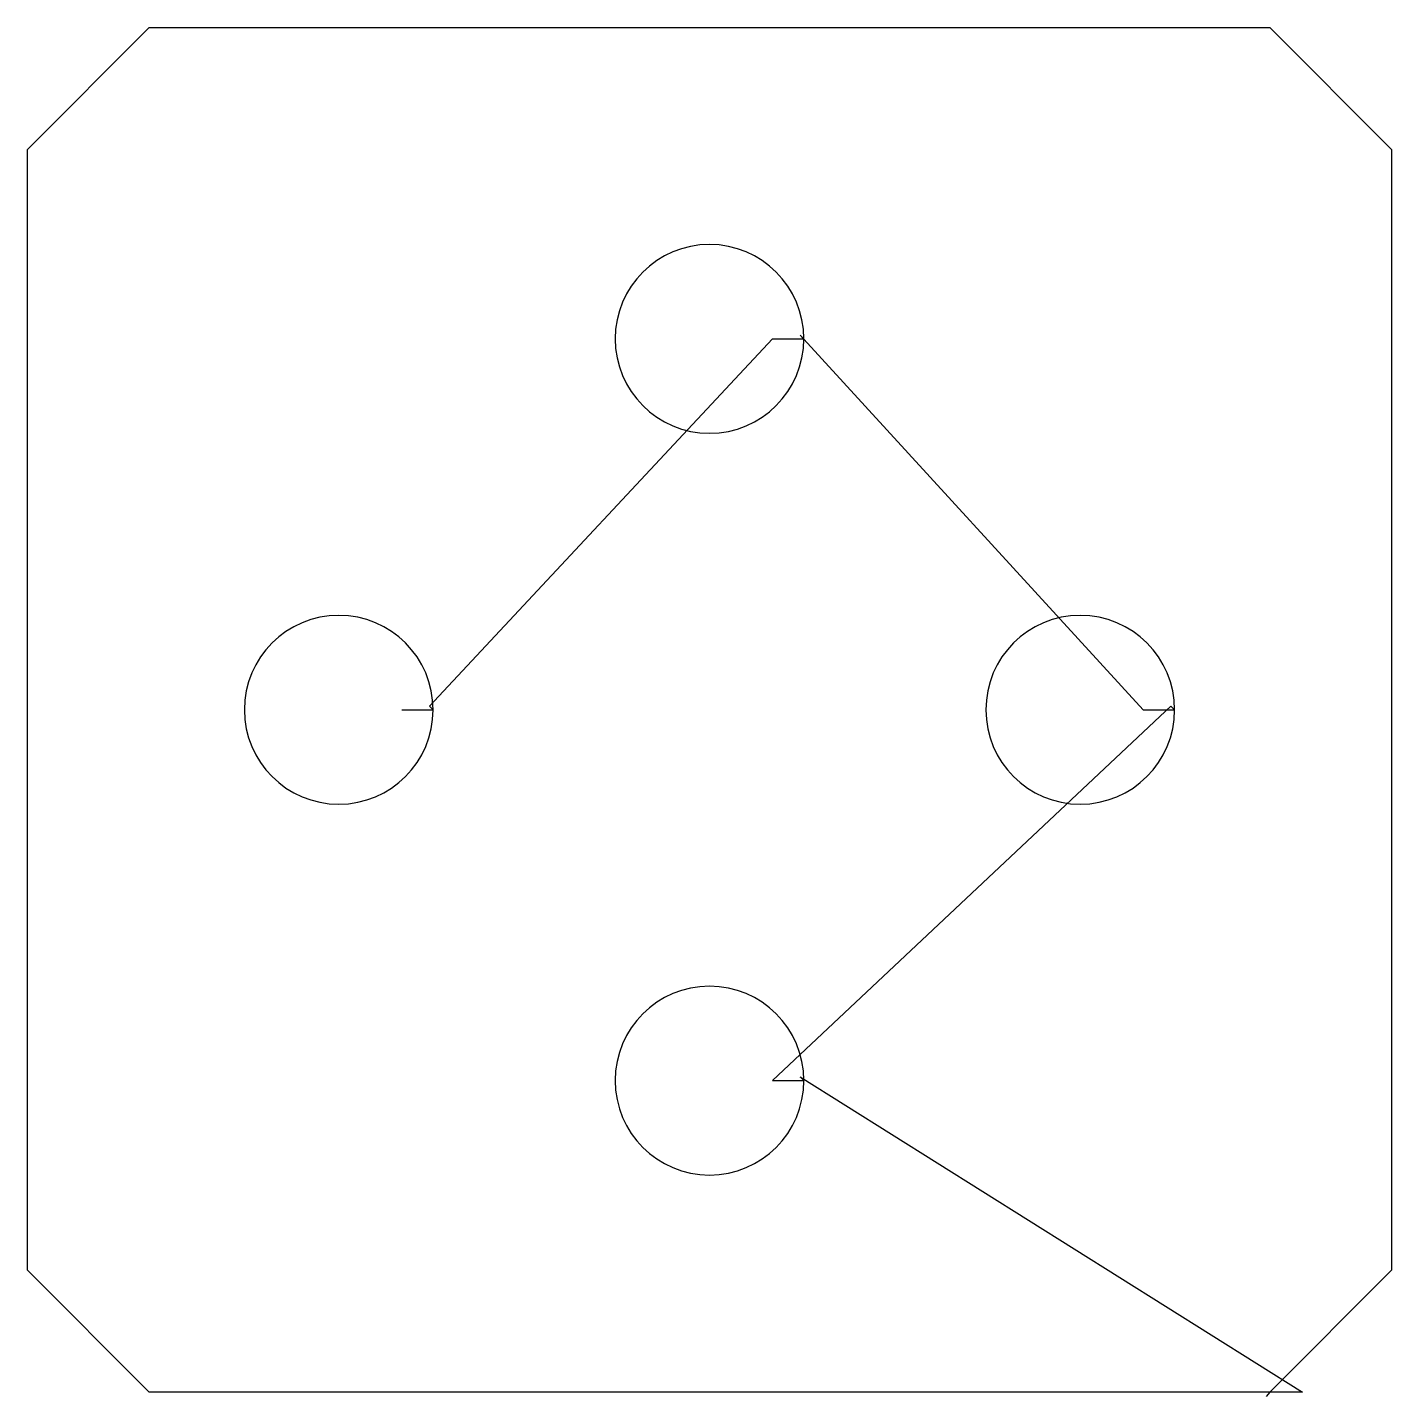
# Model space of a CAD drawing. Header units: metres. Extents: x 980 to 2281, y 15 to 1320.
import ezdxf

# ---------------------------------------------------------------- set-up
doc = ezdxf.new("R2010")
doc.units = ezdxf.units.M

msp = doc.modelspace()

# ---------------------------------------------------------------- linework, layer by layer
at = {"layer": 'TOOL_0'}
for p, q in [((980.001, 1203.881), (1096.294, 1320.174)), ((1096.294, 1320.174), (2164.708, 1320.174)), ((2164.708, 1320.174), (2281.001, 1203.881)), ((980.001, 135.467), (980.001, 1203.881)), ((2281.001, 1203.881), (2281.001, 135.467)), ((1363.418, 673.21), (1690.503, 1023.224)), ((1690.503, 1023.224), (1720.503, 1023.224)), ((1720.503, 1023.224), (1716.967, 1026.76)), ((1716.967, 1026.76), (2044.052, 669.674)), ((1336.954, 669.674), (1366.954, 669.674)), ((1366.954, 669.674), (1363.418, 673.21)), ((2070.516, 673.21), (1690.501, 316.124)), ((2044.052, 669.674), (2074.052, 669.674)), ((2074.052, 669.674), (2070.516, 673.21)), ((1690.501, 316.124), (1720.501, 316.124)), ((1720.501, 316.124), (1716.965, 319.66)), ((1716.965, 319.66), (2196.136, 19.174)), ((1096.294, 19.174), (980.001, 135.467)), ((2281.001, 135.467), (2164.708, 19.174)), ((2164.708, 19.174), (1096.294, 19.174)), ((2164.708, 19.174), (2161.427, 14.879)), ((2196.136, 19.174), (2164.708, 19.174))]:
    msp.add_line(p, q, dxfattribs=at)
for centre, start, end in [((1630.503, 1023.224), 0, 180), ((1630.503, 1023.224), 180, 0), ((1276.954, 669.674), 0, 180), ((1984.052, 669.674), 0, 180), ((1276.954, 669.674), 180, 0), ((1984.052, 669.674), 180, 0), ((1630.501, 316.124), 0, 180), ((1630.501, 316.124), 180, 0)]:
    msp.add_arc(centre, 90, start, end, dxfattribs=at)

doc.saveas('drawing.dxf')
